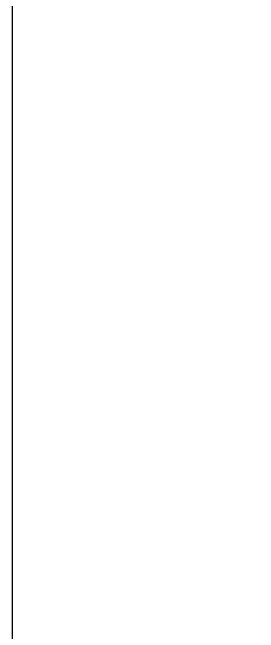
# Model space of a CAD drawing. Header units: inches. Extents: x 25.3 to 65.3, y 25.1 to 95.1.
# Drawn here: x 25.33 to 34.23, y 47.55 to 69.97 of the extents above; entities that cross this region are included whole.
import ezdxf

# ---------------------------------------------------------------- set-up
doc = ezdxf.new("R2010")
doc.units = ezdxf.units.IN
doc.header["$MEASUREMENT"] = 0
for name, color, linetype in [('Electrode Sites', 5, 'Continuous'), ('Open insulation', 2, 'Continuous'), ('Raster', 10, 'Continuous')]:
    doc.layers.add(name, color=color, linetype=linetype)

msp = doc.modelspace()

# ---------------------------------------------------------------- linework, layer by layer
msp.add_lwpolyline([(25.333, 25.134), (25.333, 95.134), (65.333, 95.134), (65.333, 25.134)], close=True)
msp.add_lwpolyline([(34.026, 73.669, 0.414214), (38.026, 69.669), (38.341, 69.669), (39.945, 69.669), (40.186, 69.669, -0.414214), (42.186, 67.669), (42.186, 67.616), (42.186, 54.241), (33.176, 44.241), (33.176, 27.641), (59.726, 27.641), (59.726, 44.241), (51.936, 54.241), (51.936, 72.069, 0.414214)], format="xyb")
at = {"layer": 'Electrode Sites'}
msp.add_lwpolyline([(65.333, 25.134), (25.333, 25.134), (25.333, 95.134), (65.333, 95.134)], close=True, dxfattribs=at)
at = {"layer": 'Open insulation'}
msp.add_lwpolyline([(25.333, 95.134), (65.333, 95.134), (65.333, 25.134), (25.333, 25.134), (25.333, 95.134)], dxfattribs=at)
at = {"layer": 'Raster'}
msp.add_lwpolyline([(25.333, 95.134), (65.333, 95.134), (65.333, 25.134), (25.333, 25.134), (25.333, 95.134)], dxfattribs=at)

doc.saveas('drawing.dxf')
